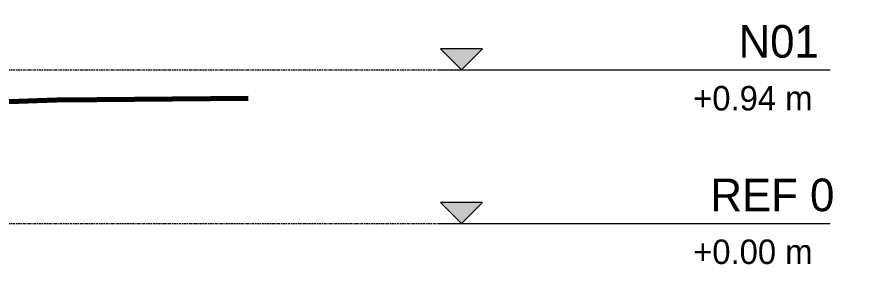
# Model space of a CAD drawing. Header units: centimetres. Extents: x -6747 to 14796, y -285 to 1548.
# Drawn here: x -1178 to -663, y -29 to 126 of the extents above; entities that cross this region are included whole.
import ezdxf

# ---------------------------------------------------------------- set-up
doc = ezdxf.new("R2010")
doc.units = ezdxf.units.CM
doc.linetypes.add('Centre', pattern=[3.175, 0.635, -0.475, 1.59, -0.475])
doc.layers.add('A-FLOR-LEVL', color=7, linetype='Continuous', lineweight=9)
doc.layers.add('C-TOPO', color=7, linetype='Continuous', lineweight=9)
doc.styles.add('Century Gothic', font='GOTHIC.TTF', dxfattribs={"height": 20})
doc.styles.add('Century Gothic_1', font='GOTHIC.TTF', dxfattribs={"height": 15})

# ---------------------------------------------------------------- blocks, each defined once
blk = doc.blocks.new('PQ_RVR_ARQ-01_ZZ_ZZ_MO_T_A_rvt-1-Elevación Eje 14')
at = {"layer": 'C-TOPO', "color": 254, "lineweight": 70, "true_color": 0xdadada}
for p, q in [((-1205.64, 73.77), (-1153.6, 75.72)), ((-1153.6, 75.72), (-1129.26, 75.86)), ((-1129.26, 75.86), (-1036.7, 76.72))]:
    blk.add_line(p, q, dxfattribs=at)
at = {"layer": 'C-TOPO', "color": 254, "true_color": 0xdadada}
for p, q in [((-1153.6, 75.72), (-1205.64, 73.77)), ((-1129.26, 75.86), (-1153.6, 75.72)), ((-1129.26, 75.86), (-1036.7, 76.72))]:
    blk.add_line(p, q, dxfattribs=at)
blk = doc.blocks.new('Level - Con_Triangulo-1145637-Elevación Eje 14')
at = {"layer": 'A-FLOR-LEVL', "true_color": 0xe2e2e2}
blk.add_hatch(color=254, dxfattribs=at).paths.add_polyline_path([(-6532.04, 12.86), (-6519.18, 0), (-6506.32, 12.86)])
at = {"layer": 'A-FLOR-LEVL', "color": 253, "true_color": 0xaaaaaa}
for p, q in [((-6532.04, 12.86), (-6506.32, 12.86)), ((-6519.18, 0), (-6532.04, 12.86)), ((-6506.32, 12.86), (-6519.18, 0)), ((-6506.32, 0), (-6744.76, 0))]:
    blk.add_line(p, q, dxfattribs=at)

msp = doc.modelspace()

# ---------------------------------------------------------------- linework, layer by layer
at = {"layer": 'A-FLOR-LEVL', "color": 253, "linetype": 'Centre', "true_color": 0xaaaaaa}
for p, q in [((-6506.315, 94), (-918.976, 94)), ((-6506.315, 0), (-918.976, 0))]:
    msp.add_line(p, q, dxfattribs=at)

# ---------------------------------------------------------------- block references
at = {"lineweight": 5}
msp.add_blockref('PQ_RVR_ARQ-01_ZZ_ZZ_MO_T_A_rvt-1-Elevación Eje 14', (0, 0), dxfattribs=at)
at = {"layer": 'A-FLOR-LEVL', "color": 253, "true_color": 0xaaaaaa, "extrusion": (0, 0, -1)}
for p in [(7425.291, 94), (7425.291, 0)]:
    msp.add_blockref('Level - Con_Triangulo-1145637-Elevación Eje 14', p, dxfattribs=at)

# ---------------------------------------------------------------- texts
at = {"layer": 'A-FLOR-LEVL', "color": 9, "true_color": 0xb7b7b7, "char_height": 15, "width": 97.80587, "attachment_point": 1, "style": 'Century Gothic_1', "bg_fill": 3, "box_fill_scale": 1.25, "bg_fill_color": 256, "bg_fill_true_color": 13158600, "bg_fill_transparency": 0}
for s, insert in [('+0.94 m', (-764.418, 84.156)), ('+0.00 m', (-764.418, -9.844))]:
    msp.add_mtext(s, dxfattribs=dict(at, insert=insert))

# ---------------------------------------------------------------- next in the draw order: texts
at = {"layer": 'A-FLOR-LEVL', "color": 9, "true_color": 0xb7b7b7, "char_height": 20, "attachment_point": 1, "style": 'Century Gothic', "bg_fill": 3, "box_fill_scale": 1.25, "bg_fill_color": 256, "bg_fill_true_color": 13158600, "bg_fill_transparency": 0}
for s, insert, width in [('N01', (-736.618, 121.468), 64.135), ('REF 0', (-753.818, 27.468), 84.97887)]:
    msp.add_mtext(s, dxfattribs=dict(at, insert=insert, width=width))

doc.saveas('drawing.dxf')
